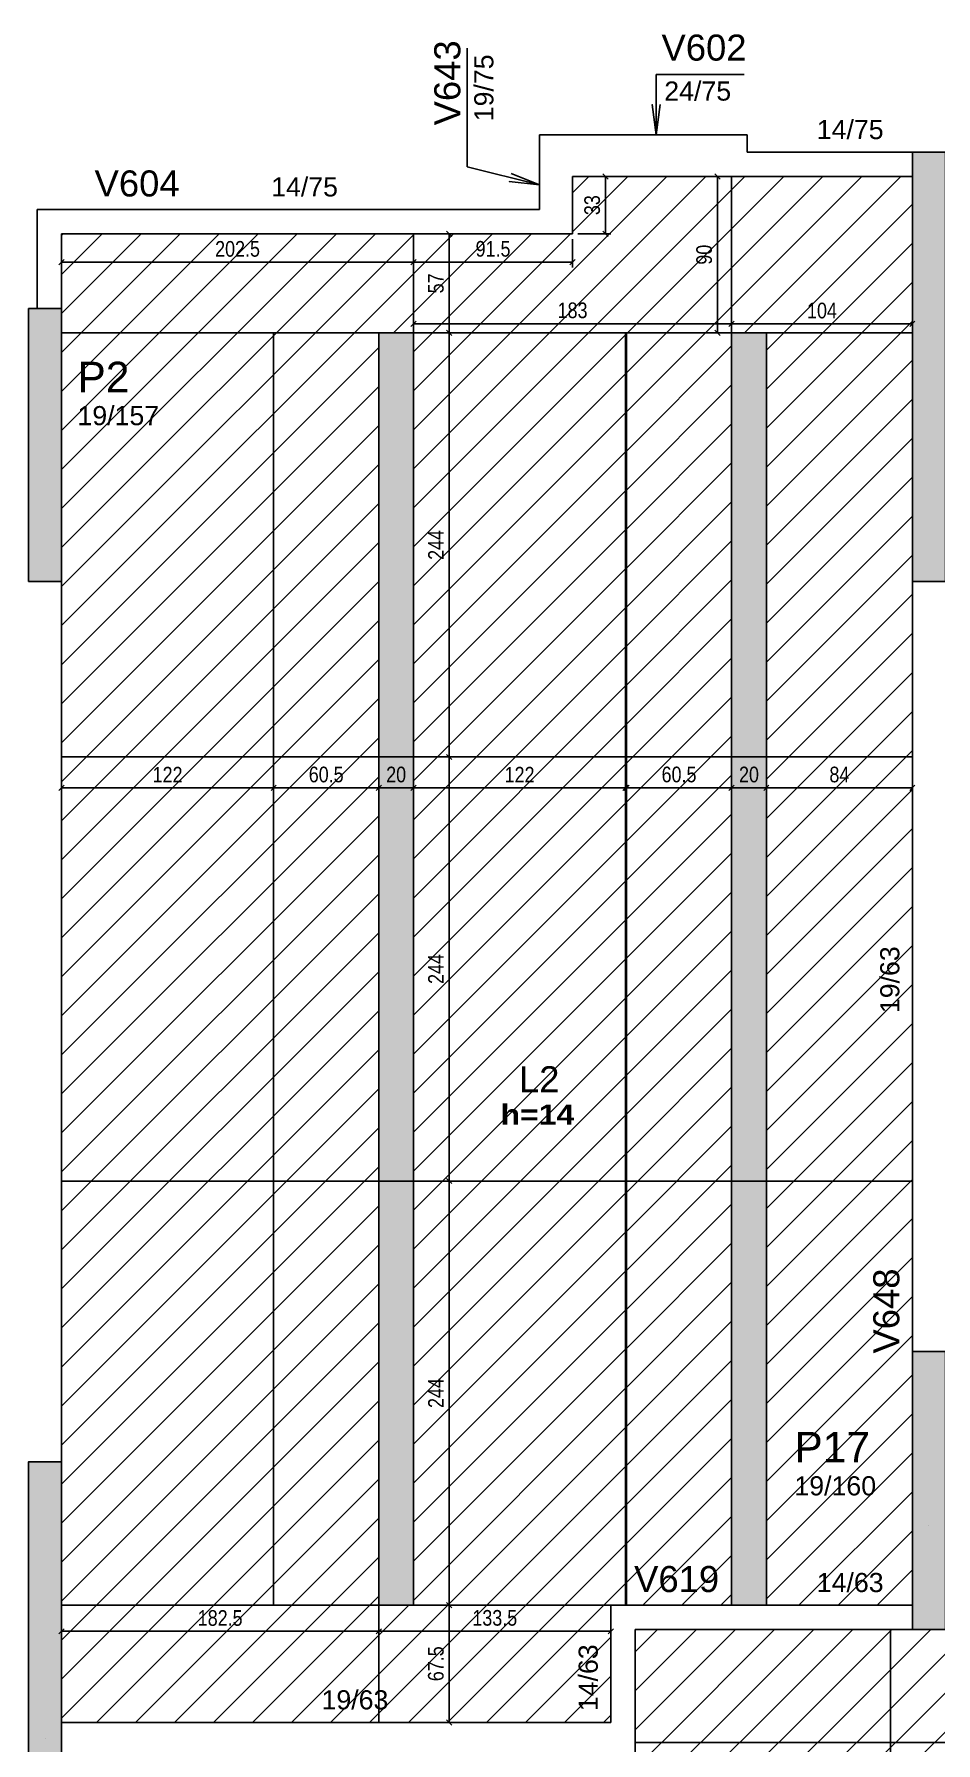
# Model space of a CAD drawing. Extents: x 1894 to 8661, y -614 to 3008.
# Drawn here: x 2888 to 3407, y 1296 to 2280 of the extents above; entities that cross this region are included whole.
import ezdxf

# ---------------------------------------------------------------- set-up
doc = ezdxf.new("R2010")
doc.units = 0
doc.header["$PDMODE"] = 34
for name, color, linetype in [('COTA', 241, 'Continuous'), ('MTH-COTAS7', 31, 'Continuous'), ('MTH-DIM-PILAR', 3, 'Continuous'), ('MTH-DIM-VIGA', 3, 'Continuous'), ('MTH-FACE-VIGA', 7, 'Continuous'), ('MTH-PILAR-SEGUE', 5, 'Continuous'), ('MTH-SOMBRA25', 253, 'Continuous'), ('MTH-TIT1-PILAR', 5, 'Continuous'), ('MTH-TIT1-VIGA', 5, 'Continuous'), ('MTH-TXT-NEGRITO', 5, 'Continuous'), ('Painéis', 200, 'Continuous')]:
    doc.layers.add(name, color=color, linetype=linetype)
doc.layers.add('Hachura', color=251, linetype='Continuous', lineweight=9)
doc.styles.add('COTA TECNICA-50', font='techl___.ttf', dxfattribs={"height": 9})
doc.styles.add('TQS_ARIAL', font='arial.ttf')
doc.styles.add('TQS_ARIAL_BLACK', font='ariblk.ttf')
doc.dimstyles.new('COTA PAINEL-50', dxfattribs={"dimtxt": 9, "dimasz": 3, "dimexe": 3, "dimexo": 3, "dimgap": 3, "dimtad": 1, "dimdec": 1, "dimzin": 12, "dimdsep": 46, "dimtxsty": 'COTA TECNICA-50', "dimblk1": 'OBLIQUE', "dimblk2": 'OBLIQUE', "dimsah": 1, "dimcen": 0.9, "dimclrd": 4, "dimclre": 4, "dimclrt": 240, "dimadec": 1, "dimazin": 3, "dimtfac": 1, "dimtdec": 1, "dimtmove": 0, "dimatfit": 3, "dimfxl": 1, "dimtolj": 1, "dimtzin": 12, "dimarcsym": 0})
pattern_1 = [(45, (-1482.724, 0), (-11.22532, 11.22532), [])]

# ---------------------------------------------------------------- blocks, each defined once
blk = doc.blocks.new('_Oblique')
at = {"color": 0, "linetype": 'ByBlock', "lineweight": -2}
blk.add_line((-0.5, -0.5), (0.5, 0.5), dxfattribs=at)
blk = doc.blocks.new('*D92')
at = {"layer": 'COTA', "color": 4, "lineweight": -2, "transparency": 16777216}
for p, q in [((2903.62, 1860.67), (2903.62, 1842.93)), ((3025.62, 1860.67), (3025.62, 1842.93)), ((2903.62, 1845.93), (3025.62, 1845.93))]:
    blk.add_line(p, q, dxfattribs=at)
at = {"layer": 'Defpoints', "color": 0, "transparency": 16777216}
for p in [(2903.62, 1863.67), (3025.62, 1863.67), (3025.62, 1845.93)]:
    blk.add_point(p, dxfattribs=at)
at = {"layer": 'COTA', "color": 4, "lineweight": -2, "transparency": 16777216, "xscale": 3, "yscale": 3, "zscale": 3, "rotation": 180}
blk.add_blockref('_Oblique', (2903.62, 1845.93), dxfattribs=at)
at = {"layer": 'COTA', "color": 4, "lineweight": -2, "transparency": 16777216, "xscale": 3, "yscale": 3, "zscale": 3}
blk.add_blockref('_Oblique', (3025.62, 1845.93), dxfattribs=at)
at = {"layer": 'COTA', "color": 240, "transparency": 16777216, "insert": (2964.62, 1853.48), "char_height": 9, "attachment_point": 5, "style": 'COTA TECNICA-50'}
blk.add_mtext('\\A1;122', dxfattribs=at)
blk = doc.blocks.new('*D93')
at = {"layer": 'COTA', "color": 4, "lineweight": -2, "transparency": 16777216}
for p, q in [((3025.62, 1860.67), (3025.62, 1842.93)), ((3086.12, 1860.67), (3086.12, 1842.93)), ((3025.62, 1845.93), (3086.12, 1845.93))]:
    blk.add_line(p, q, dxfattribs=at)
at = {"layer": 'Defpoints', "color": 0, "transparency": 16777216}
for p in [(3025.62, 1863.67), (3086.12, 1863.67), (3086.12, 1845.93)]:
    blk.add_point(p, dxfattribs=at)
at = {"layer": 'COTA', "color": 4, "lineweight": -2, "transparency": 16777216, "xscale": 3, "yscale": 3, "zscale": 3, "rotation": 180}
blk.add_blockref('_Oblique', (3025.62, 1845.93), dxfattribs=at)
at = {"layer": 'COTA', "color": 4, "lineweight": -2, "transparency": 16777216, "xscale": 3, "yscale": 3, "zscale": 3}
blk.add_blockref('_Oblique', (3086.12, 1845.93), dxfattribs=at)
at = {"layer": 'COTA', "color": 240, "transparency": 16777216, "insert": (3055.87, 1853.53), "char_height": 9, "attachment_point": 5, "style": 'COTA TECNICA-50'}
blk.add_mtext('\\A1;60.5', dxfattribs=at)
blk = doc.blocks.new('*D94')
at = {"layer": 'COTA', "color": 4, "lineweight": -2, "transparency": 16777216}
for p, q in [((3086.12, 1860.67), (3086.12, 1842.93)), ((3106.12, 1860.67), (3106.12, 1842.93)), ((3086.12, 1845.93), (3106.12, 1845.93))]:
    blk.add_line(p, q, dxfattribs=at)
at = {"layer": 'Defpoints', "color": 0, "transparency": 16777216}
for p in [(3086.12, 1863.67), (3106.12, 1863.67), (3106.12, 1845.93)]:
    blk.add_point(p, dxfattribs=at)
at = {"layer": 'COTA', "color": 4, "lineweight": -2, "transparency": 16777216, "xscale": 3, "yscale": 3, "zscale": 3, "rotation": 180}
blk.add_blockref('_Oblique', (3086.12, 1845.93), dxfattribs=at)
at = {"layer": 'COTA', "color": 4, "lineweight": -2, "transparency": 16777216, "xscale": 3, "yscale": 3, "zscale": 3}
blk.add_blockref('_Oblique', (3106.12, 1845.93), dxfattribs=at)
at = {"layer": 'COTA', "color": 240, "transparency": 16777216, "insert": (3096.12, 1853.52), "char_height": 9, "attachment_point": 5, "style": 'COTA TECNICA-50'}
blk.add_mtext('\\A1;20', dxfattribs=at)
blk = doc.blocks.new('*D95')
at = {"layer": 'COTA', "color": 4, "lineweight": -2, "transparency": 16777216}
for p, q in [((3106.12, 1860.67), (3106.12, 1842.93)), ((3228.12, 1860.67), (3228.12, 1842.93)), ((3106.12, 1845.93), (3228.12, 1845.93))]:
    blk.add_line(p, q, dxfattribs=at)
at = {"layer": 'Defpoints', "color": 0, "transparency": 16777216}
for p in [(3106.12, 1863.67), (3228.12, 1863.67), (3228.12, 1845.93)]:
    blk.add_point(p, dxfattribs=at)
at = {"layer": 'COTA', "color": 4, "lineweight": -2, "transparency": 16777216, "xscale": 3, "yscale": 3, "zscale": 3, "rotation": 180}
blk.add_blockref('_Oblique', (3106.12, 1845.93), dxfattribs=at)
at = {"layer": 'COTA', "color": 4, "lineweight": -2, "transparency": 16777216, "xscale": 3, "yscale": 3, "zscale": 3}
blk.add_blockref('_Oblique', (3228.12, 1845.93), dxfattribs=at)
at = {"layer": 'COTA', "color": 240, "transparency": 16777216, "insert": (3167.12, 1853.48), "char_height": 9, "attachment_point": 5, "style": 'COTA TECNICA-50'}
blk.add_mtext('\\A1;122', dxfattribs=at)
blk = doc.blocks.new('*D96')
at = {"layer": 'COTA', "color": 4, "lineweight": -2, "transparency": 16777216}
for p, q in [((3228.62, 1860.67), (3228.62, 1842.93)), ((3289.12, 1860.67), (3289.12, 1842.93)), ((3228.62, 1845.93), (3289.12, 1845.93))]:
    blk.add_line(p, q, dxfattribs=at)
at = {"layer": 'Defpoints', "color": 0, "transparency": 16777216}
for p in [(3228.62, 1863.67), (3289.12, 1863.67), (3289.12, 1845.93)]:
    blk.add_point(p, dxfattribs=at)
at = {"layer": 'COTA', "color": 4, "lineweight": -2, "transparency": 16777216, "xscale": 3, "yscale": 3, "zscale": 3, "rotation": 180}
blk.add_blockref('_Oblique', (3228.62, 1845.93), dxfattribs=at)
at = {"layer": 'COTA', "color": 4, "lineweight": -2, "transparency": 16777216, "xscale": 3, "yscale": 3, "zscale": 3}
blk.add_blockref('_Oblique', (3289.12, 1845.93), dxfattribs=at)
at = {"layer": 'COTA', "color": 240, "transparency": 16777216, "insert": (3258.87, 1853.53), "char_height": 9, "attachment_point": 5, "style": 'COTA TECNICA-50'}
blk.add_mtext('\\A1;60.5', dxfattribs=at)
blk = doc.blocks.new('*D97')
at = {"layer": 'COTA', "color": 4, "lineweight": -2, "transparency": 16777216}
for p, q in [((3289.12, 1860.67), (3289.12, 1842.93)), ((3309.12, 1860.67), (3309.12, 1842.93)), ((3289.12, 1845.93), (3309.12, 1845.93))]:
    blk.add_line(p, q, dxfattribs=at)
at = {"layer": 'Defpoints', "color": 0, "transparency": 16777216}
for p in [(3289.12, 1863.67), (3309.12, 1863.67), (3309.12, 1845.93)]:
    blk.add_point(p, dxfattribs=at)
at = {"layer": 'COTA', "color": 4, "lineweight": -2, "transparency": 16777216, "xscale": 3, "yscale": 3, "zscale": 3, "rotation": 180}
blk.add_blockref('_Oblique', (3289.12, 1845.93), dxfattribs=at)
at = {"layer": 'COTA', "color": 4, "lineweight": -2, "transparency": 16777216, "xscale": 3, "yscale": 3, "zscale": 3}
blk.add_blockref('_Oblique', (3309.12, 1845.93), dxfattribs=at)
at = {"layer": 'COTA', "color": 240, "transparency": 16777216, "insert": (3299.12, 1853.52), "char_height": 9, "attachment_point": 5, "style": 'COTA TECNICA-50'}
blk.add_mtext('\\A1;20', dxfattribs=at)
blk = doc.blocks.new('*D98')
at = {"layer": 'COTA', "color": 4, "lineweight": -2, "transparency": 16777216}
for p, q in [((3309.12, 1860.67), (3309.12, 1842.93)), ((3393.12, 1860.67), (3393.12, 1842.93)), ((3309.12, 1845.93), (3393.12, 1845.93))]:
    blk.add_line(p, q, dxfattribs=at)
at = {"layer": 'Defpoints', "color": 0, "transparency": 16777216}
for p in [(3309.12, 1863.67), (3393.12, 1863.67), (3393.12, 1845.93)]:
    blk.add_point(p, dxfattribs=at)
at = {"layer": 'COTA', "color": 4, "lineweight": -2, "transparency": 16777216, "xscale": 3, "yscale": 3, "zscale": 3, "rotation": 180}
blk.add_blockref('_Oblique', (3309.12, 1845.93), dxfattribs=at)
at = {"layer": 'COTA', "color": 4, "lineweight": -2, "transparency": 16777216, "xscale": 3, "yscale": 3, "zscale": 3}
blk.add_blockref('_Oblique', (3393.12, 1845.93), dxfattribs=at)
at = {"layer": 'COTA', "color": 240, "transparency": 16777216, "insert": (3351.12, 1853.52), "char_height": 9, "attachment_point": 5, "style": 'COTA TECNICA-50'}
blk.add_mtext('\\A1;84', dxfattribs=at)
blk = doc.blocks.new('*D99')
at = {"layer": 'COTA', "color": 4, "lineweight": -2, "transparency": 16777216}
for p, q in [((3106.12, 2161.67), (3106.12, 2145.37)), ((3197.62, 2161.67), (3197.62, 2145.37)), ((3106.12, 2148.37), (3197.62, 2148.37))]:
    blk.add_line(p, q, dxfattribs=at)
at = {"layer": 'Defpoints', "color": 0, "transparency": 16777216}
for p in [(3106.12, 2164.67), (3197.62, 2164.67), (3197.62, 2148.37)]:
    blk.add_point(p, dxfattribs=at)
at = {"layer": 'COTA', "color": 4, "lineweight": -2, "transparency": 16777216, "xscale": 3, "yscale": 3, "zscale": 3, "rotation": 180}
blk.add_blockref('_Oblique', (3106.12, 2148.37), dxfattribs=at)
at = {"layer": 'COTA', "color": 4, "lineweight": -2, "transparency": 16777216, "xscale": 3, "yscale": 3, "zscale": 3}
blk.add_blockref('_Oblique', (3197.62, 2148.37), dxfattribs=at)
at = {"layer": 'COTA', "color": 240, "transparency": 16777216, "insert": (3151.87, 2155.99), "char_height": 9, "attachment_point": 5, "style": 'COTA TECNICA-50'}
blk.add_mtext('\\A1;91.5', dxfattribs=at)
blk = doc.blocks.new('*D100')
at = {"layer": 'COTA', "color": 4, "lineweight": -2, "transparency": 16777216}
for p, q in [((3200.62, 2197.67), (3219.63, 2197.67)), ((3216.63, 2164.67), (3216.63, 2197.67)), ((3200.62, 2164.67), (3219.63, 2164.67))]:
    blk.add_line(p, q, dxfattribs=at)
at = {"layer": 'Defpoints', "color": 0, "transparency": 16777216}
for p in [(3197.62, 2197.67), (3216.63, 2197.67), (3197.62, 2164.67)]:
    blk.add_point(p, dxfattribs=at)
at = {"layer": 'COTA', "color": 4, "lineweight": -2, "transparency": 16777216, "xscale": 3, "yscale": 3, "zscale": 3}
for p, rotation in [((3216.63, 2197.67), 90), ((3216.63, 2164.67), 270)]:
    blk.add_blockref('_Oblique', p, dxfattribs=dict(at, rotation=rotation))
at = {"layer": 'COTA', "color": 240, "transparency": 16777216, "insert": (3208.94, 2181.17), "char_height": 9, "attachment_point": 5, "rotation": 90, "style": 'COTA TECNICA-50'}
blk.add_mtext('\\A1;33', dxfattribs=at)
blk = doc.blocks.new('*D101')
at = {"layer": 'COTA', "color": 4, "lineweight": -2, "transparency": 16777216}
for p, q in [((2903.62, 2161.67), (2903.62, 2145.37)), ((3106.12, 2161.67), (3106.12, 2145.37)), ((2903.62, 2148.37), (3106.12, 2148.37))]:
    blk.add_line(p, q, dxfattribs=at)
at = {"layer": 'Defpoints', "color": 0, "transparency": 16777216}
for p in [(2903.62, 2164.67), (3106.12, 2164.67), (3106.12, 2148.37)]:
    blk.add_point(p, dxfattribs=at)
at = {"layer": 'COTA', "color": 4, "lineweight": -2, "transparency": 16777216, "xscale": 3, "yscale": 3, "zscale": 3, "rotation": 180}
blk.add_blockref('_Oblique', (2903.62, 2148.37), dxfattribs=at)
at = {"layer": 'COTA', "color": 4, "lineweight": -2, "transparency": 16777216, "xscale": 3, "yscale": 3, "zscale": 3}
blk.add_blockref('_Oblique', (3106.12, 2148.37), dxfattribs=at)
at = {"layer": 'COTA', "color": 240, "transparency": 16777216, "insert": (3004.87, 2155.96), "char_height": 9, "attachment_point": 5, "style": 'COTA TECNICA-50'}
blk.add_mtext('\\A1;202.5', dxfattribs=at)
blk = doc.blocks.new('*D102')
at = {"layer": 'COTA', "color": 4, "lineweight": -2, "transparency": 16777216}
for p, q in [((3109.12, 1375.67), (3129.6, 1375.67)), ((3126.6, 1308.17), (3126.6, 1375.67)), ((3089.12, 1308.17), (3129.6, 1308.17))]:
    blk.add_line(p, q, dxfattribs=at)
at = {"layer": 'Defpoints', "color": 0, "transparency": 16777216}
for p in [(3106.12, 1375.67), (3126.6, 1375.67), (3086.12, 1308.17)]:
    blk.add_point(p, dxfattribs=at)
at = {"layer": 'COTA', "color": 4, "lineweight": -2, "transparency": 16777216, "xscale": 3, "yscale": 3, "zscale": 3}
for p, rotation in [((3126.6, 1375.67), 90), ((3126.6, 1308.17), 270)]:
    blk.add_blockref('_Oblique', p, dxfattribs=dict(at, rotation=rotation))
at = {"layer": 'COTA', "color": 240, "transparency": 16777216, "insert": (3119, 1341.92), "char_height": 9, "attachment_point": 5, "rotation": 90, "style": 'COTA TECNICA-50'}
blk.add_mtext('\\A1;67.5', dxfattribs=at)
blk = doc.blocks.new('*D103')
at = {"layer": 'COTA', "color": 4, "lineweight": -2, "transparency": 16777216}
for p, q in [((3125.68, 1619.67), (3129.6, 1619.67)), ((3126.6, 1375.67), (3126.6, 1619.67)), ((3109.12, 1375.67), (3129.6, 1375.67))]:
    blk.add_line(p, q, dxfattribs=at)
at = {"layer": 'Defpoints', "color": 0, "transparency": 16777216}
for p in [(3122.68, 1619.67), (3126.6, 1619.67), (3106.12, 1375.67)]:
    blk.add_point(p, dxfattribs=at)
at = {"layer": 'COTA', "color": 4, "lineweight": -2, "transparency": 16777216, "xscale": 3, "yscale": 3, "zscale": 3}
for p, rotation in [((3126.6, 1619.67), 90), ((3126.6, 1375.67), 270)]:
    blk.add_blockref('_Oblique', p, dxfattribs=dict(at, rotation=rotation))
at = {"layer": 'COTA', "color": 240, "transparency": 16777216, "insert": (3119.03, 1497.67), "char_height": 9, "attachment_point": 5, "rotation": 90, "style": 'COTA TECNICA-50'}
blk.add_mtext('\\A1;244', dxfattribs=at)
blk = doc.blocks.new('*D104')
at = {"layer": 'COTA', "color": 4, "lineweight": -2, "transparency": 16777216}
for p, q in [((3109.12, 1863.67), (3129.6, 1863.67)), ((3126.6, 1619.67), (3126.6, 1863.67)), ((3125.68, 1619.67), (3129.6, 1619.67))]:
    blk.add_line(p, q, dxfattribs=at)
at = {"layer": 'Defpoints', "color": 0, "transparency": 16777216}
for p in [(3106.12, 1863.67), (3126.6, 1863.67), (3122.68, 1619.67)]:
    blk.add_point(p, dxfattribs=at)
at = {"layer": 'COTA', "color": 4, "lineweight": -2, "transparency": 16777216, "xscale": 3, "yscale": 3, "zscale": 3}
for p, rotation in [((3126.6, 1863.67), 90), ((3126.6, 1619.67), 270)]:
    blk.add_blockref('_Oblique', p, dxfattribs=dict(at, rotation=rotation))
at = {"layer": 'COTA', "color": 240, "transparency": 16777216, "insert": (3119.03, 1741.67), "char_height": 9, "attachment_point": 5, "rotation": 90, "style": 'COTA TECNICA-50'}
blk.add_mtext('\\A1;244', dxfattribs=at)
blk = doc.blocks.new('*D105')
at = {"layer": 'COTA', "color": 4, "lineweight": -2, "transparency": 16777216}
for p, q in [((3109.12, 2107.67), (3129.6, 2107.67)), ((3126.6, 1863.67), (3126.6, 2107.67)), ((3109.12, 1863.67), (3129.6, 1863.67))]:
    blk.add_line(p, q, dxfattribs=at)
at = {"layer": 'Defpoints', "color": 0, "transparency": 16777216}
for p in [(3106.12, 2107.67), (3126.6, 2107.67), (3106.12, 1863.67)]:
    blk.add_point(p, dxfattribs=at)
at = {"layer": 'COTA', "color": 4, "lineweight": -2, "transparency": 16777216, "xscale": 3, "yscale": 3, "zscale": 3}
for p, rotation in [((3126.6, 2107.67), 90), ((3126.6, 1863.67), 270)]:
    blk.add_blockref('_Oblique', p, dxfattribs=dict(at, rotation=rotation))
at = {"layer": 'COTA', "color": 240, "transparency": 16777216, "insert": (3119.03, 1985.67), "char_height": 9, "attachment_point": 5, "rotation": 90, "style": 'COTA TECNICA-50'}
blk.add_mtext('\\A1;244', dxfattribs=at)
blk = doc.blocks.new('*D106')
at = {"layer": 'COTA', "color": 4, "lineweight": -2, "transparency": 16777216}
for p, q in [((3109.12, 2164.67), (3129.6, 2164.67)), ((3126.6, 2107.67), (3126.6, 2164.67)), ((3109.12, 2107.67), (3129.6, 2107.67))]:
    blk.add_line(p, q, dxfattribs=at)
at = {"layer": 'Defpoints', "color": 0, "transparency": 16777216}
for p in [(3106.12, 2164.67), (3126.6, 2164.67), (3106.12, 2107.67)]:
    blk.add_point(p, dxfattribs=at)
at = {"layer": 'COTA', "color": 4, "lineweight": -2, "transparency": 16777216, "xscale": 3, "yscale": 3, "zscale": 3}
for p, rotation in [((3126.6, 2164.67), 90), ((3126.6, 2107.67), 270)]:
    blk.add_blockref('_Oblique', p, dxfattribs=dict(at, rotation=rotation))
at = {"layer": 'COTA', "color": 240, "transparency": 16777216, "insert": (3119, 2136.17), "char_height": 9, "attachment_point": 5, "rotation": 90, "style": 'COTA TECNICA-50'}
blk.add_mtext('\\A1;57', dxfattribs=at)
blk = doc.blocks.new('*D107')
at = {"layer": 'COTA', "color": 4, "lineweight": -2, "transparency": 16777216}
for p, q in [((2903.62, 1372.67), (2903.62, 1357.58)), ((3086.12, 1372.67), (3086.12, 1357.58)), ((2903.62, 1360.58), (3086.12, 1360.58))]:
    blk.add_line(p, q, dxfattribs=at)
at = {"layer": 'Defpoints', "color": 0, "transparency": 16777216}
for p in [(2903.62, 1375.67), (3086.12, 1375.67), (3086.12, 1360.58)]:
    blk.add_point(p, dxfattribs=at)
at = {"layer": 'COTA', "color": 4, "lineweight": -2, "transparency": 16777216, "xscale": 3, "yscale": 3, "zscale": 3, "rotation": 180}
blk.add_blockref('_Oblique', (2903.62, 1360.58), dxfattribs=at)
at = {"layer": 'COTA', "color": 4, "lineweight": -2, "transparency": 16777216, "xscale": 3, "yscale": 3, "zscale": 3}
blk.add_blockref('_Oblique', (3086.12, 1360.58), dxfattribs=at)
at = {"layer": 'COTA', "color": 240, "transparency": 16777216, "insert": (2994.87, 1368.19), "char_height": 9, "attachment_point": 5, "style": 'COTA TECNICA-50'}
blk.add_mtext('\\A1;182.5', dxfattribs=at)
blk = doc.blocks.new('*D108')
at = {"layer": 'COTA', "color": 4, "lineweight": -2, "transparency": 16777216}
for p, q in [((3086.12, 1372.67), (3086.12, 1357.58)), ((3219.62, 1372.67), (3219.62, 1357.58)), ((3086.12, 1360.58), (3219.62, 1360.58))]:
    blk.add_line(p, q, dxfattribs=at)
at = {"layer": 'Defpoints', "color": 0, "transparency": 16777216}
for p in [(3086.12, 1375.67), (3219.62, 1375.67), (3219.62, 1360.58)]:
    blk.add_point(p, dxfattribs=at)
at = {"layer": 'COTA', "color": 4, "lineweight": -2, "transparency": 16777216, "xscale": 3, "yscale": 3, "zscale": 3, "rotation": 180}
blk.add_blockref('_Oblique', (3086.12, 1360.58), dxfattribs=at)
at = {"layer": 'COTA', "color": 4, "lineweight": -2, "transparency": 16777216, "xscale": 3, "yscale": 3, "zscale": 3}
blk.add_blockref('_Oblique', (3219.62, 1360.58), dxfattribs=at)
at = {"layer": 'COTA', "color": 240, "transparency": 16777216, "insert": (3152.87, 1368.27), "char_height": 9, "attachment_point": 5, "style": 'COTA TECNICA-50'}
blk.add_mtext('\\A1;133.5', dxfattribs=at)
blk = doc.blocks.new('*D109')
at = {"layer": 'COTA', "color": 4, "lineweight": -2, "transparency": 16777216}
for p, q in [((3106.12, 2110.67), (3106.12, 2115.88)), ((3289.12, 2110.67), (3289.12, 2115.88)), ((3106.12, 2112.88), (3289.12, 2112.88))]:
    blk.add_line(p, q, dxfattribs=at)
at = {"layer": 'Defpoints', "color": 0, "transparency": 16777216}
for p in [(3106.12, 2107.67), (3289.12, 2112.88), (3289.12, 2107.67)]:
    blk.add_point(p, dxfattribs=at)
at = {"layer": 'COTA', "color": 4, "lineweight": -2, "transparency": 16777216, "xscale": 3, "yscale": 3, "zscale": 3, "rotation": 180}
blk.add_blockref('_Oblique', (3106.12, 2112.88), dxfattribs=at)
at = {"layer": 'COTA', "color": 4, "lineweight": -2, "transparency": 16777216, "xscale": 3, "yscale": 3, "zscale": 3}
blk.add_blockref('_Oblique', (3289.12, 2112.88), dxfattribs=at)
at = {"layer": 'COTA', "color": 240, "transparency": 16777216, "insert": (3197.62, 2120.6), "char_height": 9, "attachment_point": 5, "style": 'COTA TECNICA-50'}
blk.add_mtext('\\A1;183', dxfattribs=at)
blk = doc.blocks.new('*D110')
at = {"layer": 'COTA', "color": 4, "lineweight": -2, "transparency": 16777216}
for p, q in [((3289.12, 2110.67), (3289.12, 2115.88)), ((3393.12, 2110.67), (3393.12, 2115.88)), ((3289.12, 2112.88), (3393.12, 2112.88))]:
    blk.add_line(p, q, dxfattribs=at)
at = {"layer": 'Defpoints', "color": 0, "transparency": 16777216}
for p in [(3289.12, 2107.67), (3393.12, 2112.88), (3393.12, 2107.67)]:
    blk.add_point(p, dxfattribs=at)
at = {"layer": 'COTA', "color": 4, "lineweight": -2, "transparency": 16777216, "xscale": 3, "yscale": 3, "zscale": 3, "rotation": 180}
blk.add_blockref('_Oblique', (3289.12, 2112.88), dxfattribs=at)
at = {"layer": 'COTA', "color": 4, "lineweight": -2, "transparency": 16777216, "xscale": 3, "yscale": 3, "zscale": 3}
blk.add_blockref('_Oblique', (3393.12, 2112.88), dxfattribs=at)
at = {"layer": 'COTA', "color": 240, "transparency": 16777216, "insert": (3341.12, 2120.48), "char_height": 9, "attachment_point": 5, "style": 'COTA TECNICA-50'}
blk.add_mtext('\\A1;104', dxfattribs=at)
blk = doc.blocks.new('*D111')
at = {"layer": 'COTA', "color": 4, "lineweight": -2, "transparency": 16777216}
for p, q in [((3286.12, 2197.67), (3277.98, 2197.67)), ((3280.98, 2107.67), (3280.98, 2197.67)), ((3286.12, 2107.67), (3277.98, 2107.67))]:
    blk.add_line(p, q, dxfattribs=at)
at = {"layer": 'Defpoints', "color": 0, "transparency": 16777216}
for p in [(3280.98, 2197.67), (3289.12, 2197.67), (3289.12, 2107.67)]:
    blk.add_point(p, dxfattribs=at)
at = {"layer": 'COTA', "color": 4, "lineweight": -2, "transparency": 16777216, "xscale": 3, "yscale": 3, "zscale": 3}
for p, rotation in [((3280.98, 2197.67), 90), ((3280.98, 2107.67), 270)]:
    blk.add_blockref('_Oblique', p, dxfattribs=dict(at, rotation=rotation))
at = {"layer": 'COTA', "color": 240, "transparency": 16777216, "insert": (3273.37, 2152.67), "char_height": 9, "attachment_point": 5, "rotation": 90, "style": 'COTA TECNICA-50'}
blk.add_mtext('\\A1;90', dxfattribs=at)

msp = doc.modelspace()

# ---------------------------------------------------------------- hatches: boundary and pattern name
at = {"layer": 'Hachura', "linetype": 'ByBlock'}
h = msp.add_hatch(dxfattribs=at)
h.set_pattern_fill('ANSI31', color=256, scale=5)
h.set_pattern_definition(pattern_1)
h.paths.add_polyline_path([(3106.12, 2107.67), (3106.12, 2164.67), (2903.62, 2164.67), (2903.62, 2121.67), (2903.62, 2107.67)])
h.paths.add_polyline_path([(3197.62, 2164.67), (3178.62, 2164.67), (3106.12, 2164.67), (3106.12, 2107.67), (3289.12, 2107.67), (3289.12, 2197.67), (3219.62, 2197.67), (3197.62, 2197.67), (3197.62, 2178.67)])
h.paths.add_polyline_path([(3289.12, 2197.67), (3289.12, 2107.67), (3393.12, 2107.67), (3393.12, 2197.67)])
h.paths.add_polyline_path([(3393.12, 2107.67), (3309.12, 2107.67), (3309.12, 1863.67), (3393.12, 1863.67), (3393.12, 1964.67)])
h.paths.add_polyline_path([(3289.12, 2107.67), (3228.62, 2107.67), (3228.62, 1863.67), (3289.12, 1863.67)])
h.paths.add_polyline_path([(3106.12, 2107.67), (3106.12, 1863.67), (3228.12, 1863.67), (3228.12, 2107.67)])
h.paths.add_polyline_path([(3086.12, 2107.67), (3025.62, 2107.67), (3025.62, 1863.67), (3086.12, 1863.67)])
h.paths.add_polyline_path([(3025.62, 2107.67), (2903.62, 2107.67), (2903.62, 1964.67), (2903.62, 1881.67), (2903.62, 1863.67), (3025.62, 1863.67)])
h.paths.add_polyline_path([(3025.62, 1863.67), (2903.62, 1863.67), (2903.62, 1619.67), (3025.62, 1619.67)])
h.paths.add_polyline_path([(3025.62, 1619.67), (3086.12, 1619.67), (3086.12, 1863.67), (3025.62, 1863.67)])
h.paths.add_polyline_path([(3228.12, 1863.67), (3106.12, 1863.67), (3106.12, 1619.67), (3228.12, 1619.67)])
h.paths.add_polyline_path([(3289.12, 1863.67), (3228.62, 1863.67), (3228.62, 1619.67), (3289.12, 1619.67)])
h.paths.add_polyline_path([(3393.12, 1863.67), (3309.12, 1863.67), (3309.12, 1619.67), (3393.12, 1619.67)])
h.paths.add_polyline_path([(3309.12, 1619.67), (3309.12, 1375.67), (3393.12, 1375.67), (3393.12, 1521.67), (3393.12, 1619.67)])
h.paths.add_polyline_path([(3289.12, 1619.67), (3228.62, 1619.67), (3228.62, 1375.67), (3233.62, 1375.67), (3289.12, 1375.67)])
h.paths.add_polyline_path([(3106.12, 1619.67), (3106.12, 1375.67), (3219.62, 1375.67), (3228.12, 1375.67), (3228.12, 1619.67)])
h.paths.add_polyline_path([(3025.62, 1375.67), (3086.12, 1375.67), (3086.12, 1619.67), (3025.62, 1619.67)])
h.paths.add_polyline_path([(2903.62, 1619.67), (2903.62, 1458.17), (2903.62, 1375.67), (3025.62, 1375.67), (3025.62, 1619.67)])
h.paths.add_polyline_path([(2903.62, 1375.67), (2903.62, 1308.17), (3086.12, 1308.17), (3086.12, 1375.67)])
h.paths.add_polyline_path([(3086.12, 1375.67), (3086.12, 1308.17), (3219.62, 1308.17), (3219.62, 1361.67), (3219.62, 1375.67)])
h.paths.add_polyline_path([(3086.12, 1289.17), (3086.12, 1221.67), (3219.62, 1221.67), (3219.62, 1235.67), (3219.62, 1289.17)])
h.paths.add_polyline_path([(3086.12, 1289.17), (2903.62, 1289.17), (2903.62, 1221.67), (3086.12, 1221.67)])
h.paths.add_polyline_path([(3025.62, 977.67), (2903.62, 977.67), (2903.62, 733.67), (3025.62, 733.67)])
h.paths.add_polyline_path([(3025.62, 733.67), (3086.12, 733.67), (3086.12, 977.67), (3025.62, 977.67)])
h.paths.add_polyline_path([(3025.62, 977.67), (3086.12, 977.67), (3086.12, 1221.67), (3025.62, 1221.67)])
h.paths.add_polyline_path([(3228.12, 1221.67), (3219.62, 1221.67), (3106.12, 1221.67), (3106.12, 977.67), (3228.12, 977.67)])
h.paths.add_polyline_path([(3289.12, 1221.67), (3233.62, 1221.67), (3228.62, 1221.67), (3228.62, 977.67), (3289.12, 977.67)])
h.paths.add_polyline_path([(3309.12, 977.67), (3393.12, 977.67), (3393.12, 1075.67), (3393.12, 1221.67), (3309.12, 1221.67)])
h.paths.add_polyline_path([(3309.12, 733.67), (3393.12, 733.67), (3393.12, 977.67), (3309.12, 977.67)])
h.paths.add_polyline_path([(3228.62, 733.67), (3289.12, 733.67), (3289.12, 977.67), (3228.62, 977.67)])
h.paths.add_polyline_path([(3106.12, 733.67), (3228.12, 733.67), (3228.12, 977.67), (3106.12, 977.67)])
h.paths.add_polyline_path([(3393.12, 632.67), (3393.12, 733.67), (3309.12, 733.67), (3309.12, 489.67), (3393.12, 489.67)])
h.paths.add_polyline_path([(3289.12, 733.67), (3228.62, 733.67), (3228.62, 489.67), (3289.12, 489.67)])
h.paths.add_polyline_path([(3106.12, 733.67), (3106.12, 489.67), (3228.12, 489.67), (3228.12, 733.67)])
h.paths.add_polyline_path([(3086.12, 733.67), (3025.62, 733.67), (3025.62, 489.67), (3086.12, 489.67)])
h.paths.add_polyline_path([(3025.62, 733.67), (2903.62, 733.67), (2903.62, 715.67), (2903.62, 632.67), (2903.62, 489.67), (3025.62, 489.67)])
h.paths.add_polyline_path([(3289.12, 399.67), (3393.12, 399.67), (3393.12, 489.67), (3289.12, 489.67)])
h.paths.add_polyline_path([(3106.12, 489.67), (3106.12, 432.67), (3178.62, 432.67), (3197.62, 432.67), (3197.62, 418.67), (3197.62, 399.67), (3289.12, 399.67), (3289.12, 489.67)])
h.paths.add_polyline_path([(2903.62, 489.67), (2903.62, 475.67), (2903.62, 432.67), (3106.12, 432.67), (3106.12, 489.67)])
at = {"layer": 'Hachura'}
h = msp.add_hatch(color=256, dxfattribs=at)
h.dxf.hatch_style = 1
h.paths.add_polyline_path([(3106.12, 1619.67), (3086.12, 1619.67), (3086.12, 1375.67), (3106.12, 1375.67)])
h.paths.add_polyline_path([(3106.12, 1863.67), (3086.12, 1863.67), (3086.12, 1619.67), (3106.12, 1619.67)])
h.paths.add_polyline_path([(3106.12, 2107.67), (3086.12, 2107.67), (3086.12, 1863.67), (3106.12, 1863.67)])
h.paths.add_polyline_path([(3309.12, 2107.67), (3289.12, 2107.67), (3289.12, 1863.67), (3309.12, 1863.67)])
h.paths.add_polyline_path([(3309.12, 1863.67), (3289.12, 1863.67), (3289.12, 1619.67), (3309.12, 1619.67)])
h.paths.add_polyline_path([(3309.12, 1619.67), (3289.12, 1619.67), (3289.12, 1375.67), (3309.12, 1375.67)])
at = {"layer": 'Hachura', "linetype": 'ByBlock'}
h = msp.add_hatch(dxfattribs=at)
h.set_pattern_fill('ANSI31', color=256, scale=5)
h.set_pattern_definition(pattern_1)
h.paths.add_polyline_path([(3233.62, 1361.67), (3233.62, 1308.17), (3233.62, 1296.67), (3380.62, 1296.67), (3380.62, 1361.67)])
h.paths.add_polyline_path([(3233.62, 1296.17), (3233.62, 1289.17), (3233.62, 1235.67), (3380.62, 1235.67), (3380.62, 1296.17)])
h.paths.add_polyline_path([(3380.62, 1296.17), (3380.62, 1235.67), (3393.12, 1235.67), (3412.12, 1235.67), (3624.62, 1235.67), (3624.62, 1296.17)])
h.paths.add_polyline_path([(3412.12, 1361.67), (3393.12, 1361.67), (3380.62, 1361.67), (3380.62, 1296.67), (3624.62, 1296.67), (3624.62, 1361.67)])
h.paths.add_polyline_path([(3868.62, 1296.67), (3868.62, 1361.67), (3624.62, 1361.67), (3624.62, 1296.67)])
h.paths.add_polyline_path([(3624.62, 1296.17), (3624.62, 1235.67), (3868.62, 1235.67), (3868.62, 1296.17)])
h.paths.add_polyline_path([(3869.12, 1296.17), (3869.12, 1235.67), (4113.12, 1235.67), (4113.12, 1296.17)])
h.paths.add_polyline_path([(4113.12, 1296.67), (4113.12, 1361.67), (3869.12, 1361.67), (3869.12, 1296.67)])
h.paths.add_polyline_path([(4357.12, 1296.67), (4357.12, 1361.67), (4132.12, 1361.67), (4113.12, 1361.67), (4113.12, 1296.67)])
h.paths.add_polyline_path([(4113.12, 1296.17), (4113.12, 1235.67), (4132.12, 1235.67), (4357.12, 1235.67), (4357.12, 1296.17)])
h.paths.add_polyline_path([(4357.12, 1296.17), (4357.12, 1235.67), (4421.12, 1235.67), (4421.12, 1240.67), (4601.12, 1240.67), (4601.12, 1296.17)])
h.paths.add_polyline_path([(4601.12, 1296.67), (4601.12, 1361.67), (4582.12, 1361.67), (4357.12, 1361.67), (4357.12, 1296.67)])
h.paths.add_polyline_path([(4845.12, 1337.17), (4845.12, 1397.67), (4601.12, 1397.67), (4601.12, 1361.67), (4601.12, 1337.17)])
h.paths.add_polyline_path([(4845.12, 1235.67), (4845.12, 1336.67), (4601.12, 1336.67), (4601.12, 1240.67), (4601.12, 1235.67)])
h.paths.add_polyline_path([(4970.62, 1235.67), (4970.62, 1240.67), (5089.12, 1240.67), (5089.12, 1336.67), (4845.12, 1336.67), (4845.12, 1235.67)])
h.paths.add_polyline_path([(5089.12, 1337.17), (5089.12, 1397.67), (4845.12, 1397.67), (4845.12, 1337.17)])
h.paths.add_polyline_path([(5333.12, 1337.17), (5333.12, 1397.67), (5274.12, 1397.67), (5089.12, 1397.67), (5089.12, 1337.17)])
h.paths.add_polyline_path([(5333.12, 1235.67), (5333.12, 1336.67), (5089.12, 1336.67), (5089.12, 1240.67), (5150.62, 1240.67), (5150.62, 1235.67)])
h.paths.add_polyline_path([(5520.12, 1235.67), (5520.12, 1240.67), (5520.12, 1336.67), (5333.62, 1336.67), (5333.62, 1235.67)])
h.paths.add_polyline_path([(5520.12, 1337.17), (5520.12, 1361.67), (5520.12, 1397.67), (5333.62, 1397.67), (5333.62, 1337.17)])
h.paths.add_polyline_path([(5396.12, 1568.67), (5274.12, 1568.67), (5274.12, 1417.67), (5396.12, 1417.67)])
h.paths.add_polyline_path([(5416.62, 1417.67), (5520.12, 1417.67), (5520.12, 1501.67), (5520.12, 1568.67), (5416.62, 1568.67)])
h.paths.add_polyline_path([(5520.12, 1690.67), (5416.62, 1690.67), (5416.62, 1568.67), (5520.12, 1568.67)])
h.paths.add_polyline_path([(5396.12, 1690.67), (5274.12, 1690.67), (5274.12, 1625.67), (5274.12, 1606.67), (5274.12, 1568.67), (5396.12, 1568.67)])
h.paths.add_polyline_path([(5396.12, 1934.67), (5292.12, 1934.67), (5292.12, 1834.67), (5292.12, 1815.67), (5274.12, 1815.67), (5274.12, 1690.67), (5396.12, 1690.67)])
h.paths.add_polyline_path([(5416.62, 1690.67), (5520.12, 1690.67), (5520.12, 1934.67), (5416.62, 1934.67)])
h.paths.add_polyline_path([(5520.12, 2077.67), (5416.62, 2077.67), (5416.62, 1934.67), (5520.12, 1934.67), (5520.12, 2011.67)])
h.paths.add_polyline_path([(5396.12, 2077.67), (5292.12, 2077.67), (5292.12, 1934.67), (5396.12, 1934.67)])
h.paths.add_polyline_path([(4601.12, 1833.67), (4704.62, 1833.67), (4704.62, 2077.67), (4601.12, 2077.67), (4601.12, 2011.67)])
h.paths.add_polyline_path([(4601.12, 1679.67), (4704.62, 1679.67), (4704.62, 1833.67), (4601.12, 1833.67)])
h.paths.add_polyline_path([(4601.12, 1557.67), (4704.62, 1557.67), (4704.62, 1679.67), (4601.12, 1679.67)])
h.paths.add_polyline_path([(4704.62, 1557.67), (4601.12, 1557.67), (4601.12, 1501.67), (4601.12, 1417.67), (4704.62, 1417.67)])
h.paths.add_polyline_path([(4847.12, 1417.67), (4847.12, 1557.67), (4725.12, 1557.67), (4725.12, 1417.67)])
h.paths.add_polyline_path([(4847.12, 1557.67), (4847.12, 1606.67), (4847.12, 1625.67), (4847.12, 1679.67), (4725.12, 1679.67), (4725.12, 1557.67)])
h.paths.add_polyline_path([(4847.12, 1815.67), (4847.12, 1833.67), (4725.12, 1833.67), (4725.12, 1679.67), (4847.12, 1679.67)])

# ---------------------------------------------------------------- linework, layer by layer
at = {"layer": 'MTH-COTAS7', "linetype": 'Continuous'}
for points in [[(3137.05, 2271.42), (3137.05, 2203.23), (3178.62, 2192.92), (3161.23, 2194.88), (3178.62, 2192.92), (3162.33, 2199.31)], [(3296.39, 2256.33), (3245.77, 2256.33), (3245.77, 2221.67), (3243.48, 2239.02), (3245.77, 2221.67), (3248.05, 2239.02)]]:
    msp.add_lwpolyline(points, dxfattribs=at)
at = {"layer": 'MTH-FACE-VIGA', "linetype": 'Continuous'}
for p, q in [((3178.62, 2221.67), (3178.62, 2178.67)), ((3178.62, 2221.67), (3298.12, 2221.67)), ((3298.12, 2211.67), (3298.12, 2221.67)), ((3393.12, 2211.67), (3298.12, 2211.67)), ((3197.62, 2197.67), (3393.12, 2197.67)), ((3197.62, 2178.67), (3197.62, 2197.67)), ((3219.62, 2197.67), (3393.12, 2197.67)), ((3178.62, 2178.67), (2889.62, 2178.67)), ((2889.62, 2121.67), (2889.62, 2178.67)), ((3197.62, 2164.67), (3197.62, 2178.67)), ((2903.62, 2164.67), (3178.62, 2164.67)), ((2903.62, 2121.67), (2903.62, 2164.67)), ((3178.62, 2164.67), (3197.62, 2164.67)), ((2903.62, 1881.67), (2903.62, 1964.67)), ((3393.12, 1964.67), (3393.12, 1521.67)), ((2903.62, 1458.17), (2903.62, 1881.67)), ((3233.62, 1375.67), (3219.62, 1375.67)), ((3219.62, 1375.67), (3219.62, 1361.67)), ((3393.12, 1375.67), (3233.62, 1375.67)), ((3219.62, 1361.67), (3219.62, 1308.17)), ((3233.62, 1361.67), (3393.12, 1361.67)), ((3233.62, 1308.17), (3233.62, 1361.67)), ((3219.62, 1308.17), (2903.62, 1308.17)), ((3233.62, 1289.17), (3233.62, 1308.17))]:
    msp.add_line(p, q, dxfattribs=at)
at = {"layer": 'MTH-PILAR-SEGUE', "linetype": 'Continuous'}
for p, q in [((3402.62, 1421.67), (3402.62, 1421.67)), ((2894.12, 1298.67), (2894.12, 1298.67))]:
    msp.add_line(p, q, dxfattribs=at)
for points in [[(3393.12, 1964.67), (3412.12, 1964.67), (3412.12, 2211.67), (3393.12, 2211.67), (3393.12, 1964.67)], [(2884.62, 1964.67), (2903.62, 1964.67), (2903.62, 2121.67), (2884.62, 2121.67), (2884.62, 1964.67)], [(3393.12, 1361.67), (3412.12, 1361.67), (3412.12, 1521.67), (3393.12, 1521.67), (3393.12, 1361.67)], [(2884.62, 1139.17), (2903.62, 1139.17), (2903.62, 1458.17), (2884.62, 1458.17), (2884.62, 1139.17)]]:
    msp.add_lwpolyline(points, dxfattribs=at)
at = {"layer": 'MTH-SOMBRA25', "linetype": 'Continuous'}
for points in [[(3393.12, 1964.67), (3412.12, 1964.67), (3412.12, 2211.67)], [(3393.12, 1964.67), (3412.12, 2211.67), (3393.12, 2211.67)], [(3393.12, 1964.67), (3393.12, 2211.67), (3393.12, 1964.67)], [(2884.62, 1964.67), (2903.62, 1964.67), (2903.62, 2121.67)], [(2884.62, 1964.67), (2903.62, 2121.67), (2884.62, 2121.67)], [(3393.12, 1361.67), (3412.12, 1361.67), (3412.12, 1521.67)], [(3393.12, 1361.67), (3412.12, 1521.67), (3393.12, 1521.67)], [(3393.12, 1361.67), (3393.12, 1521.67), (3393.12, 1361.67)], [(2884.62, 1139.17), (2903.62, 1139.17), (2903.62, 1458.17)], [(2884.62, 1139.17), (2903.62, 1458.17), (2884.62, 1458.17)]]:
    msp.add_solid(points, dxfattribs=at)
at = {"layer": 'Painéis'}
for p, q in [((3289.12, 1375.67), (3289.12, 2197.67)), ((3106.12, 1375.67), (3106.12, 2164.67)), ((3393.12, 2107.67), (2903.62, 2107.67)), ((3025.62, 1375.67), (3025.62, 2107.67)), ((3086.12, 1308.17), (3086.12, 2107.67)), ((3228.12, 1375.67), (3228.12, 2107.67)), ((3228.62, 1375.67), (3228.62, 2107.67)), ((3309.12, 1375.67), (3309.12, 2107.67)), ((3393.12, 1863.67), (2903.62, 1863.67)), ((3393.12, 1619.67), (2903.62, 1619.67)), ((3219.62, 1375.67), (2903.62, 1375.67)), ((3380.62, 1235.67), (3380.62, 1361.67)), ((4601.12, 1296.67), (3233.62, 1296.67))]:
    msp.add_line(p, q, dxfattribs=at)

# ---------------------------------------------------------------- texts
at = {"layer": 'MTH-DIM-PILAR', "linetype": 'Continuous', "style": 'TQS_ARIAL'}
for s, p in [('19/157', (2912.77, 2054.57)), ('19/160', (3325.25, 1438.8))]:
    msp.add_text(s, height=11, dxfattribs=at).set_placement(p)
at = {"layer": 'MTH-DIM-VIGA', "linetype": 'Continuous', "style": 'TQS_ARIAL'}
for s, p in [('19/75', (3152.05, 2229.45)), ('19/63', (3385.62, 1716.29)), ('14/63', (3212.12, 1314.63))]:
    msp.add_text(s, height=11, rotation=90, dxfattribs=at).set_placement(p)
for s, p in [('24/75', (3250.4, 2241.33)), ('14/75', (3338.12, 2219.17)), ('14/75', (3024.2, 2186.17)), ('14/63', (3338.12, 1383.17)), ('19/63', (3053.2, 1315.67))]:
    msp.add_text(s, height=11, dxfattribs=at).set_placement(p)
at = {"layer": 'MTH-TIT1-PILAR', "linetype": 'Continuous', "style": 'TQS_ARIAL'}
for s, p in [('P2', (2912.77, 2073.57)), ('P17', (3325.25, 1457.8))]:
    msp.add_text(s, height=17.5, dxfattribs=at).set_placement(p)
at = {"layer": 'MTH-TIT1-VIGA', "linetype": 'Continuous', "style": 'TQS_ARIAL'}
for s, p in [('V643', (3133.05, 2227.07)), ('V648', (3385.62, 1520.41))]:
    msp.add_text(s, height=15, rotation=90, dxfattribs=at).set_placement(p)
for s, p in [('V602', (3248.79, 2264.33)), ('V604', (2922.61, 2186.17)), ('L2', (3166.77, 1670.73)), ('V619', (3233.03, 1383.17))]:
    msp.add_text(s, height=15, dxfattribs=at).set_placement(p)
at = {"layer": 'MTH-TXT-NEGRITO', "color": 3, "linetype": 'Continuous', "style": 'TQS_ARIAL_BLACK'}
msp.add_text('h=14', height=11.5, dxfattribs=at).set_placement((3156.19, 1652.17))

# ---------------------------------------------------------------- dimensions: what is measured, and where the dimension line sits
at = {"layer": 'COTA'}
for base, p1, p2, picture, middle in [((3216.63, 2197.67), (3197.62, 2164.67), (3197.62, 2197.67), '*D100', (3208.94, 2181.17)), ((3280.98, 2197.67), (3289.12, 2107.67), (3289.12, 2197.67), '*D111', (3273.37, 2152.67)), ((3126.6, 1375.67), (3086.12, 1308.17), (3106.12, 1375.67), '*D102', (3119, 1341.92))]:
    dim = msp.add_linear_dim(base=base, p1=p1, p2=p2, angle=90, dimstyle='COTA PAINEL-50', dxfattribs=at)
    dim.commit()
    dim.dimension.update_dxf_attribs({"geometry": picture, "text_midpoint": middle})
for base, p1, p2, picture, middle in [((3106.12, 2148.37), (2903.62, 2164.67), (3106.12, 2164.67), '*D101', (3004.87, 2155.96)), ((3197.62, 2148.37), (3106.12, 2164.67), (3197.62, 2164.67), '*D99', (3151.87, 2155.99)), ((3289.12, 2112.88), (3106.12, 2107.67), (3289.12, 2107.67), '*D109', (3197.62, 2120.6)), ((3025.62, 1845.93), (2903.62, 1863.67), (3025.62, 1863.67), '*D92', (2964.62, 1853.48)), ((3289.12, 1845.93), (3228.62, 1863.67), (3289.12, 1863.67), '*D96', (3258.87, 1853.53)), ((3086.12, 1360.58), (2903.62, 1375.67), (3086.12, 1375.67), '*D107', (2994.87, 1368.19))]:
    dim = msp.add_linear_dim(base=base, p1=p1, p2=p2, dimstyle='COTA PAINEL-50', dxfattribs=at)
    dim.commit()
    dim.dimension.update_dxf_attribs({"geometry": picture, "text_midpoint": middle})
for base, p1, p2, picture, middle in [((3126.6, 2164.67), (3106.12, 2107.67), (3106.12, 2164.67), '*D106', (3119, 2136.17)), ((3126.6, 2107.67), (3106.12, 1863.67), (3106.12, 2107.67), '*D105', (3119.03, 1985.67)), ((3126.6, 1863.67), (3122.68, 1619.67), (3106.12, 1863.67), '*D104', (3119.03, 1741.67)), ((3126.6, 1619.67), (3106.12, 1375.67), (3122.68, 1619.67), '*D103', (3119.03, 1497.67))]:
    dim = msp.add_linear_dim(base=base, p1=p1, p2=p2, angle=90, dimstyle='COTA PAINEL-50', override={"dimtmove": 1}, dxfattribs=at)
    dim.commit()
    dim.dimension.update_dxf_attribs({"geometry": picture, "text_midpoint": middle})
for base, p1, p2, picture, middle in [((3393.12, 2112.88), (3289.12, 2107.67), (3393.12, 2107.67), '*D110', (3341.12, 2120.48)), ((3086.12, 1845.93), (3025.62, 1863.67), (3086.12, 1863.67), '*D93', (3055.87, 1853.53)), ((3106.12, 1845.93), (3086.12, 1863.67), (3106.12, 1863.67), '*D94', (3096.12, 1853.52)), ((3228.12, 1845.93), (3106.12, 1863.67), (3228.12, 1863.67), '*D95', (3167.12, 1853.48)), ((3309.12, 1845.93), (3289.12, 1863.67), (3309.12, 1863.67), '*D97', (3299.12, 1853.52)), ((3393.12, 1845.93), (3309.12, 1863.67), (3393.12, 1863.67), '*D98', (3351.12, 1853.52)), ((3219.62, 1360.58), (3086.12, 1375.67), (3219.62, 1375.67), '*D108', (3152.87, 1368.27))]:
    dim = msp.add_linear_dim(base=base, p1=p1, p2=p2, dimstyle='COTA PAINEL-50', override={"dimtmove": 1}, dxfattribs=at)
    dim.commit()
    dim.dimension.update_dxf_attribs({"geometry": picture, "text_midpoint": middle})

doc.saveas('drawing.dxf')
